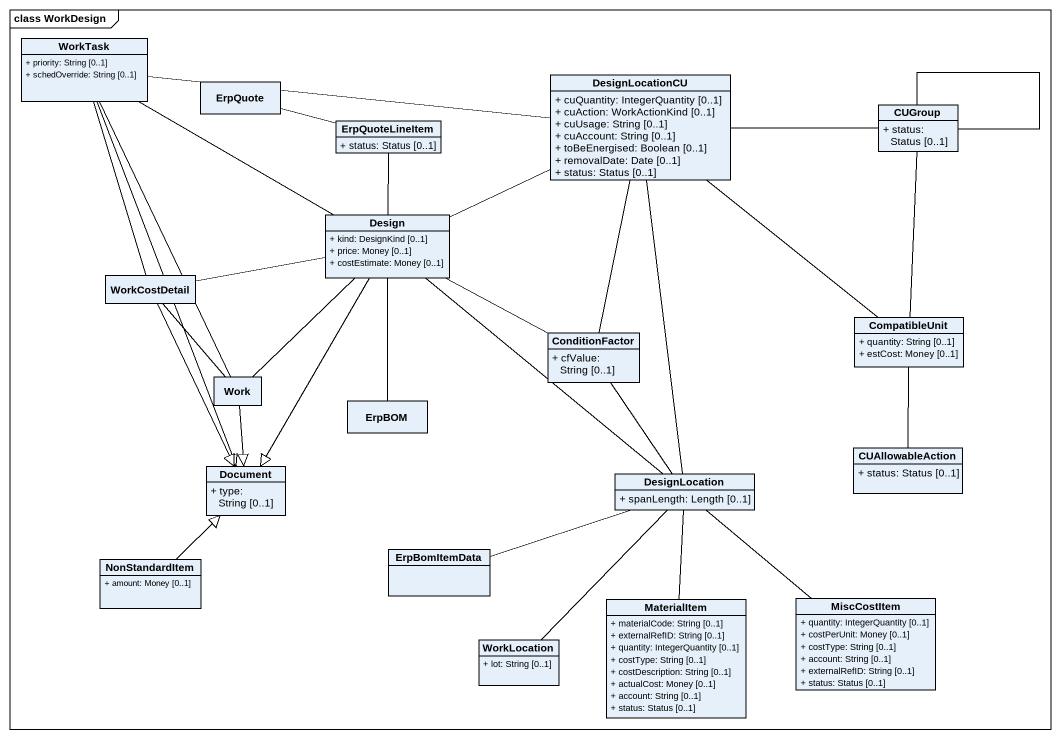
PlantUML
@startuml
mainframe class WorkDesign
hide circle
hide empty members
skinparam classAttributeIconSize 0
class WorkTask {
  + priority: String [0..1]
  + schedOverride: String [0..1]
}
class ErpQuote
class DesignLocationCU {
  + cuQuantity: IntegerQuantity [0..1]
  + cuAction: WorkActionKind [0..1]
  + cuUsage: String [0..1]
  + cuAccount: String [0..1]
  + toBeEnergised: Boolean [0..1]
  + removalDate: Date [0..1]
  + status: Status [0..1]
}
class ErpQuoteLineItem {
  + status: Status [0..1]
}
class CUGroup {
  + status: Status [0..1]
}
class Design {
  + kind: DesignKind [0..1]
  + price: Money [0..1]
  + costEstimate: Money [0..1]
}
class WorkCostDetail
class ConditionFactor {
  + cfValue: String [0..1]
}
class CompatibleUnit {
  + quantity: String [0..1]
  + estCost: Money [0..1]
}
class Work
class ErpBOM
class Document {
  + type: String [0..1]
}
class CUAllowableAction {
  + status: Status [0..1]
}
class DesignLocation {
  + spanLength: Length [0..1]
}
class ErpBomItemData
class NonStandardItem {
  + amount: Money [0..1]
}
class MaterialItem {
  + materialCode: String [0..1]
  + externalRefID: String [0..1]
  + quantity: IntegerQuantity [0..1]
  + costType: String [0..1]
  + costDescription: String [0..1]
  + actualCost: Money [0..1]
  + account: String [0..1]
  + status: Status [0..1]
}
class MiscCostItem {
  + quantity: IntegerQuantity [0..1]
  + costPerUnit: Money [0..1]
  + costType: String [0..1]
  + account: String [0..1]
  + externalRefID: String [0..1]
  + status: Status [0..1]
}
class WorkLocation {
  + lot: String [0..1]
}
WorkTask --|> Document
DesignLocationCU -left- WorkTask
DesignLocationCU -right- CUGroup
DesignLocationCU -left- Design
DesignLocationCU -- ConditionFactor
ErpQuoteLineItem -left- ErpQuote
ErpQuoteLineItem -- Design
CUGroup -- CUGroup
Design -left- WorkTask
Design -left- WorkCostDetail
Design -right- ConditionFactor
Design -- Work
Design -- ErpBOM
Design --|> Document
WorkCostDetail -up- WorkTask
WorkCostDetail -- Work
WorkCostDetail --|> Document
CompatibleUnit -up- DesignLocationCU
CompatibleUnit -up- CUGroup
Work -up- WorkTask
Work --|> Document
CUAllowableAction -up- CompatibleUnit
DesignLocation -up- DesignLocationCU
DesignLocation -up- Design
DesignLocation -up- ConditionFactor
DesignLocation -- MiscCostItem
DesignLocation -- WorkLocation
ErpBomItemData -right- DesignLocation
NonStandardItem -up-|> Document
MaterialItem -up- DesignLocation
@enduml
